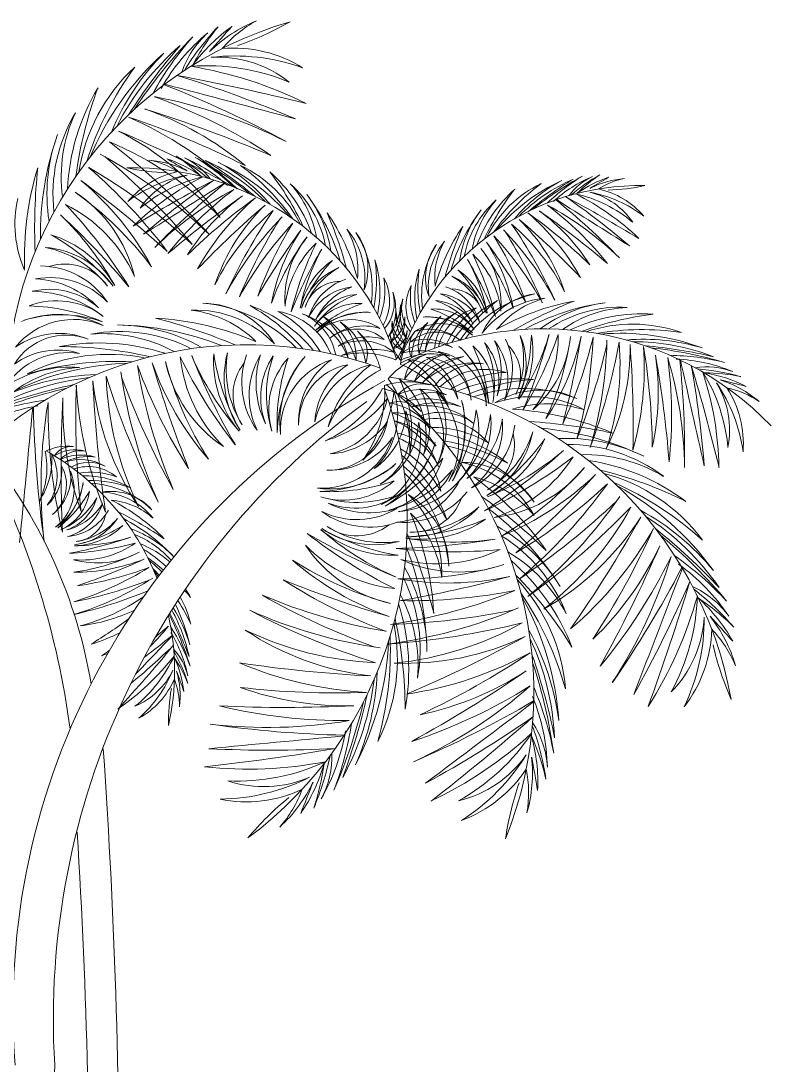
# Model space of a CAD drawing. Header units: centimetres. Extents: x 48 to 15845, y 265 to 7947.
# Drawn here: x 97.782 to 99.615, y 290.598 to 293.152 of the extents above; entities that cross this region are included whole.
import ezdxf

# ---------------------------------------------------------------- set-up
doc = ezdxf.new("R2010")
doc.units = ezdxf.units.CM
doc.layers.add('AMBIENTACIÓN', color=3, linetype='Continuous', lineweight=0)

msp = doc.modelspace()

# ---------------------------------------------------------------- linework, layer by layer
at = {"layer": 'AMBIENTACIÓN', "linetype": 'ByBlock', "lineweight": 13}
msp.add_line((97.8643, 290.5979), (97.7901, 288.8194), dxfattribs=at)
at = {"layer": 'AMBIENTACIÓN', "color": 70, "lineweight": 13}
for centre, radius, start, end in [((98.7105, 292.2236), 0.9652, 106.3018, 179.3544), ((98.7412, 292.6845), 0.6584, 136.5243, 148.2741), ((98.5395, 292.7974), 0.4181, 125.3395, 143.8013), ((98.6826, 292.7944), 0.5417, 140.697, 152.5169), ((98.4882, 292.8275), 0.3499, 111.9835, 134.5307), ((101.3163, 290.3941), 4.0798, 137.7245, 138.8825), ((98.4925, 292.9002), 0.2859, 118.2385, 139.8748), ((98.0647, 293.8041), 0.7539, 289.0841, 299.8103), ((99.111, 292.2355), 1.2638, 136.0114, 146.3623), ((98.7592, 292.6197), 0.7445, 138.4825, 151.4737), ((98.5602, 292.7373), 0.5021, 129.8802, 150.1831), ((98.3883, 292.9548), 0.2251, 131.8079, 161.4101), ((98.5987, 292.5973), 0.6538, 130.8735, 153.0066), ((99.2887, 292.1269), 1.4766, 139.2054, 147.3991), ((98.3015, 292.766), 0.3195, 58.1054, 94.952), ((98.6067, 292.5443), 0.7114, 131.9536, 157.3755), ((98.5627, 292.6479), 0.6061, 135.4131, 157.4869), ((98.3032, 292.5696), 0.4967, 70.3439, 96.5576), ((98.2615, 292.7811), 0.2823, 51.5372, 93.0544), ((98.3618, 292.7132), 0.4441, 132.8409, 171.1115), ((98.727, 292.5543), 0.8245, 144.0144, 162.0504), ((98.237, 292.5239), 0.5185, 67.2853, 94.4226), ((98.0353, 292.0578), 0.9963, 63.5822, 80.6602), ((97.2711, 290.1452), 3.0088, 66.8715, 72.7497), ((97.1449, 287.5919), 5.5216, 76.0229, 79.3706), ((98.4232, 292.7168), 0.5282, 149.0796, 177.4089), ((98.8919, 292.6437), 0.9842, 159.5103, 172.5192), ((97.1339, 290.4684), 2.7173, 61.517, 68.4599), ((131.3183, 417.1049), 128.4677, 255.030017, 255.177499), ((97.6569, 291.7185), 1.3271, 56.3224, 70.1359), ((97.8814, 291.7767), 1.2114, 63.0797, 79.2219), ((98.2481, 292.7282), 0.3881, 149.1637, 186.4734), ((98.2499, 292.7711), 0.3697, 155.0267, 187.7143), ((98.0849, 292.9365), 0, 161.1508, 163.8073), ((97.8324, 292.2053), 0.7736, 50.0243, 70.9518), ((97.0454, 289.6438), 3.4528, 67.0301, 72.479), ((97.4073, 290.9811), 2.0376, 63.0924, 71.7837), ((97.6771, 292.0705), 0.9223, 46.6619, 66.538), ((98.02, 292.8826), 0, 152.5469, 161.1508), ((96.7301, 289.8659), 3.2809, 61.2123, 66.8489), ((97.7118, 292.2678), 0.6877, 35.8716, 63.3745), ((98.5608, 292.631), 0.7313, 160.587, 181.0084), ((98.2671, 292.7286), 0.4219, 159.8308, 189.104), ((96.829, 291.3549), 1.9029, 42.0412, 52.0848), ((97.6835, 292.1061), 0.8135, 43.9626, 67.236), ((97.4078, 291.7768), 1.1929, 45.6126, 61.5907), ((96.8319, 291.4542), 1.7884, 40.0772, 49.7948), ((98.0575, 292.6136), 0.2013, 57.592, 79.2284), ((98.0757, 292.5657), 0.2464, 62.9361, 85.4833), ((96.6907, 290.334), 2.8722, 58.5844, 59.7423), ((98.0476, 292.5347), 0.2944, 53.6656, 72.1273), ((97.9522, 292.5024), 0.3813, 44.9499, 56.7698), ((97.936, 292.4162), 0.4635, 49.1927, 60.9425), ((98.1159, 292.6723), 0.1585, 36.0568, 65.6589), ((98.0465, 292.4899), 0.3535, 47.2837, 67.5867), ((97.7826, 292.0366), 0.8897, 51.1045, 61.4554), ((97.9377, 292.3689), 0.5241, 45.9931, 58.9843), ((97.6862, 291.9261), 1.0395, 50.0677, 58.2614), ((98.0502, 292.3878), 0.4602, 44.4602, 66.5934), ((98.0636, 292.4294), 0.4267, 39.9799, 62.0538), ((98.056, 292.3505), 0.5008, 40.0913, 65.5133), ((98.5393, 292.5732), 0.7492, 162.9699, 182.3355), ((99.2071, 292.6461), 1.3919, 173.9609, 182.4283), ((97.2939, 291.6486), 1.318, 46.5521, 60.2827), ((97.0776, 291.7858), 1.3309, 37.082, 49.2027), ((98.0541, 292.1132), 0.6795, 18.1125, 91.165), ((98.1537, 293.3111), 0.5308, 257.6565, 268.3827), ((98.2141, 292.5639), 0.225, 102.5148, 139.3614), ((98.2544, 292.4316), 0.3497, 100.9092, 127.1229), ((98.2377, 292.5825), 0.1988, 104.4124, 145.9296), ((97.9731, 292.3318), 0.5804, 35.4165, 53.4525), ((98.1848, 292.5157), 0.3126, 26.3553, 64.6259), ((97.8434, 292.357), 0.6929, 24.9477, 37.9566), ((98.1428, 292.5051), 0.3719, 20.058, 48.3872), ((99.4017, 292.4071), 0.4214, 119.0575, 130.8073), ((99.387, 292.4854), 0.3467, 123.2302, 135.0501), ((97.4624, 292.2036), 0.727, 28.5129, 50.1685), ((96.2629, 290.5187), 2.7936, 47.8016, 53.4134), ((98.5425, 292.1445), 0.7014, 116.8067, 133.8847), ((100.0841, 289.3337), 3.8872, 118.0962, 121.4439), ((98.3086, 292.4149), 0.365, 103.0442, 130.1815), ((99.4598, 291.0217), 2.1182, 124.7172, 130.5953), ((49.7682, 369.0856), 90.4413, 302.289332, 302.436814), ((99.4837, 291.2676), 1.913, 129.007, 135.9498), ((98.258, 292.5498), 0.2732, 10.9935, 48.3031), ((98.2477, 292.5782), 0.2603, 9.7526, 42.4401), ((99.2943, 292.1316), 0.6177, 88.835, 161.8875), ((99.1755, 292.4974), 0.2842, 115.3741, 153.6447), ((99.368, 292.3303), 0.5277, 126.5475, 144.5835), ((99.2926, 292.3473), 0.4553, 114.4867, 139.9087), ((99.2856, 292.419), 0.3879, 117.9462, 140.0201), ((99.2979, 292.3812), 0.4184, 113.4066, 135.5398), ((99.6288, 291.9615), 0.945, 121.7386, 129.9323), ((99.5411, 292.0619), 0.8088, 118.5446, 128.8955), ((99.4002, 292.3641), 0.4765, 121.0157, 134.0069), ((99.3012, 292.474), 0.3214, 112.4133, 132.7163), ((99.2381, 292.6399), 0.1441, 114.3411, 143.9432), ((99.3002, 292.5147), 0.2676, 107.8727, 126.3344), ((100.5337, 290.5141), 2.611, 120.2577, 121.4156), ((99.2746, 292.543), 0.224, 94.5167, 117.0639), ((99.2912, 292.5865), 0.183, 100.7716, 122.408), ((99.2037, 293.2205), 0.4825, 271.6173, 282.3435), ((97.4164, 292.0343), 0.8576, 37.0151, 54.5407), ((97.7305, 292.4492), 0.3378, 13.2982, 57.1192), ((98.7053, 291.9883), 0.8528, 118.2449, 134.3871), ((98.8683, 291.9966), 0.9343, 127.3309, 141.1444), ((99.7174, 290.7326), 2.4308, 124.9878, 130.4367), ((98.6476, 292.2865), 0.5446, 126.515, 147.4425), ((98.3235, 292.7241), 0, 33.6596, 36.316), ((98.0685, 292.4185), 0.5148, 16.4585, 36.8798), ((98.2451, 292.546), 0.297, 8.3628, 37.6361), ((99.2137, 292.4879), 0.3381, 131.6128, 159.942), ((99.4858, 292.3532), 0.6299, 142.0434, 155.0523), ((97.4488, 289.6047), 3.5338, 58.5561, 61.9038), ((98.0164, 291.1393), 1.9257, 49.4047, 55.2828), ((99.0629, 292.4059), 0.3318, 49.8185, 76.9558), ((98.8503, 292.16), 0.6376, 46.1153, 63.1933), ((99.1274, 292.5582), 0.1807, 34.0704, 75.5876), ((99.1122, 292.421), 0.3179, 52.8771, 79.0908), ((99.1488, 292.5413), 0.2045, 40.6386, 77.4852), ((98.0477, 292.6553), 0.2807, 167.2314, 203.6757), ((97.7338, 292.3838), 0.3555, 23.7425, 63.7756), ((96.9981, 291.8579), 1.2292, 31.5743, 43.4175), ((99.1917, 291.5542), 1.4344, 125.6832, 134.3745), ((98.7804, 292.2288), 0.6493, 130.9288, 150.8049), ((99.8822, 290.9484), 2.3097, 130.618, 136.2546), ((98.7154, 292.3539), 0.4841, 134.0923, 161.5953), ((98.3785, 292.7017), 0, 36.316, 44.9199), ((99.109, 292.5285), 0.2484, 131.6969, 169.0065), ((99.1183, 292.5543), 0.2366, 137.5599, 170.2474), ((98.5541, 292.0256), 0.8494, 38.8556, 52.6691), ((98.7023, 292.018), 0.7753, 45.6129, 61.7551), ((97.9947, 291.3629), 1.7391, 44.0502, 50.993), ((143.1906, 362.1065), 82.2193, 237.563186, 237.710668), ((97.3919, 292.1667), 0.7052, 28.6367, 46.4149), ((96.7533, 291.4416), 1.6711, 39.3639, 47.6953), ((98.7685, 292.2513), 0.5727, 130.2308, 153.5042), ((99.5011, 291.9274), 1.3397, 145.382, 155.4257), ((99.0233, 292.0884), 0.8398, 135.8761, 151.8542), ((98.0952, 292.3841), 0.5275, 15.1313, 34.497), ((97.6313, 292.292), 0.9799, 15.0386, 23.506), ((99.2812, 292.4091), 0.468, 143.1202, 163.5415), ((99.1207, 292.5251), 0.27, 142.3639, 171.6372), ((98.634, 292.2366), 0.5903, 29.1951, 49.0712), ((98.2601, 291.6234), 1.304, 45.6255, 54.3168), ((99.0494, 292.687), 0, 143.684, 146.3404), ((97.7823, 290.8765), 2.2098, 49.5633, 55.0122), ((98.7548, 292.2891), 0.4951, 32.5575, 53.485), ((99.4782, 291.9935), 1.259, 147.672, 157.3897), ((99.1269, 292.0264), 0.9279, 137.1841, 150.9148), ((99.2431, 292.1642), 0.937, 148.2641, 160.3848), ((99.2569, 292.3779), 0.4795, 145.503, 164.8687), ((99.6787, 292.2941), 0.8908, 156.494, 164.9614), ((97.9788, 291.9627), 1.2179, 24.5743, 34.618), ((98.6448, 292.2571), 0.5206, 26.4958, 49.7692), ((98.9994, 292.6665), 0, 135.0801, 143.684), ((97.6324, 291.0727), 2.0998, 43.7454, 49.382), ((98.6931, 292.3504), 0.4401, 18.4047, 45.9077), ((97.5863, 292.1472), 0.5515, 40.2001, 60.855), ((97.7758, 292.3694), 0.2712, 29.9144, 73.0414), ((100.058, 291.4855), 1.9667, 144.0534, 149.6652), ((98.8964, 292.3635), 0.5118, 147.2983, 168.9539), ((98.9631, 292.2595), 0.6038, 142.9262, 160.4517), ((98.6645, 292.4718), 0.2378, 140.3477, 184.1686), ((98.4079, 292.5432), 0.1976, 353.7911, 30.2354), ((98.4322, 292.521), 0.1904, 351.9135, 39.721), ((98.3843, 292.4962), 0.2563, 351.9863, 32.6017), ((98.4834, 292.5457), 0.1466, 339.4424, 37.1718), ((98.2134, 292.178), 0.8518, 19.6152, 31.7359), ((98.319, 292.0527), 0.8436, 29.0852, 42.8159), ((98.4132, 292.1091), 0.7634, 28.1458, 44.1239), ((97.9996, 292.0227), 1.1445, 22.6103, 32.328), ((97.7912, 292.3486), 0.2543, 37.3143, 78.7831), ((97.8208, 292.3691), 0.2298, 35.6752, 85.0279), ((98.6761, 292.4271), 0.2503, 133.6912, 173.7244), ((99.2813, 292.2295), 0.8653, 154.0493, 165.8925), ((98.9941, 292.4797), 0.233, 147.3983, 188.0137), ((98.904, 292.5248), 0.1333, 142.8282, 200.5576), ((98.9506, 292.5023), 0.1731, 140.279, 188.0865), ((98.9726, 292.5225), 0.1796, 149.7646, 186.2089), ((98.4679, 292.2646), 0.5489, 19.5483, 37.0738), ((98.7394, 292.4576), 0.2162, 355.8314, 39.6523), ((97.4726, 291.5609), 1.7879, 30.3348, 35.9466), ((98.5285, 292.3591), 0.4653, 11.0461, 32.7017), ((99.5336, 292.0016), 1.1765, 149.7716, 158.1029), ((98.9516, 292.3536), 0.4965, 151.0519, 168.8301), ((98.7289, 292.417), 0.2275, 6.2756, 46.3088), ((98.1787, 292.2373), 0.7867, 14.1075, 25.9507), ((97.8274, 292.3528), 0.1997, 33.9089, 89.4322), ((97.8892, 292.4303), 0.127, 34.789, 107.9495), ((98.651, 292.4086), 0.1909, 124.4254, 167.5525), ((98.8252, 292.2994), 0.3882, 136.6119, 157.2667), ((98.6208, 292.3989), 0.1618, 112.4389, 161.7916), ((98.645, 292.3914), 0.179, 118.6837, 160.1525), ((98.2994, 292.5176), 0.3512, 348.9477, 8.1578), ((98.4028, 292.4896), 0.2563, 347.4845, 17.6705), ((98.9773, 292.4738), 0.233, 162.3295, 192.5155), ((99.0713, 292.4992), 0.3193, 171.8422, 191.0523), ((98.7517, 292.4001), 0.1736, 12.4475, 55.5746), ((98.5933, 292.3009), 0.353, 22.7333, 43.3881), ((97.9493, 292.0301), 1.0695, 21.8971, 30.2284), ((98.4784, 292.3501), 0.4513, 11.1699, 28.9481), ((97.8532, 292.3307), 0.1933, 43.6437, 100.5969), ((97.8073, 292.296), 0.225, 43.2247, 87.3606), ((98.6198, 292.3866), 0.1406, 108.0346, 163.5579), ((98.4776, 292.4921), 0.1934, 339.2855, 9.3782), ((98.5644, 292.4668), 0.1185, 329.727, 28.6792), ((98.7791, 292.3913), 0.1471, 18.2084, 67.5611), ((98.7571, 292.3845), 0.1628, 19.8475, 61.3163), ((97.851, 292.3135), 0.182, 48.6379, 103.2597), ((98.5619, 292.4255), 0.0894, 89.5174, 162.6778), ((98.6071, 292.3663), 0.1361, 96.8699, 153.8231), ((98.6453, 292.3527), 0.1584, 110.1062, 154.2421), ((98.8304, 292.453), 0.1077, 151.3208, 210.273), ((98.9093, 292.4761), 0.1758, 170.6218, 200.7145), ((98.78, 292.3801), 0.1278, 16.4421, 71.9654), ((98.8326, 292.4155), 0.0813, 17.3222, 90.4826), ((97.8694, 292.2798), 0.1876, 52.7527, 111.2039), ((97.8047, 292.2016), 0.289, 51.9264, 89.085), ((98.667, 292.2898), 0.2035, 108.3818, 145.5405), ((98.6122, 292.3552), 0.1281, 94.2071, 148.8289), ((98.5984, 292.4625), 0.0959, 318.6989, 15.522), ((98.5673, 292.4458), 0.1306, 329.1899, 18.9476), ((98.8277, 292.4339), 0.1187, 161.0524, 210.8101), ((98.7995, 292.4492), 0.0872, 164.478, 221.3011), ((98.7869, 292.3516), 0.1165, 31.1711, 85.7929), ((98.7371, 292.2922), 0.185, 34.4595, 71.6182), ((98.7568, 292.3493), 0.144, 25.7579, 69.8938), ((98.7915, 292.3617), 0.1237, 26.1769, 83.1301), ((99.0807, 292.2093), 0.2913, 117.349, 147.5349), ((99.1863, 292.1487), 0.3991, 126.8616, 146.0717), ((99.1008, 292.1997), 0.2913, 102.4178, 143.0331), ((99.0609, 292.3192), 0.1666, 97.8476, 155.577), ((99.0823, 292.2581), 0.2164, 95.2985, 143.1059), ((99.1196, 292.2565), 0.2245, 104.784, 141.2283), ((99.2432, 291.8774), 0.5994, 100.5224, 119.8881), ((99.5421, 291.4307), 1.1135, 111.5135, 119.9809), ((97.7906, 291.9688), 0.4861, 66.9625, 88.714), ((98.2068, 292.1743), 0.2704, 44.0167, 91.8241), ((98.1607, 292.1665), 0.2807, 45.8943, 82.3385), ((98.2238, 292.2533), 0.2082, 31.5455, 89.275), ((98.1928, 292.099), 0.3641, 44.0895, 84.7048), ((98.0947, 292.0225), 0.4988, 41.0509, 60.2609), ((98.2163, 292.114), 0.3641, 39.5877, 69.7736), ((98.3829, 292.2752), 0.1683, 21.8301, 80.7824), ((98.2787, 292.2), 0.2747, 31.3887, 61.4813), ((98.607, 292.3287), 0.132, 86.2629, 144.7141), ((98.7256, 292.1365), 0.3422, 108.7528, 130.5043), ((98.5744, 292.4643), 0.1353, 320.9123, 357.1285), ((98.569, 292.4466), 0.141, 325.1863, 4.4473), ((98.8262, 292.4346), 0.1282, 175.5527, 214.8137), ((98.8213, 292.4507), 0.123, 182.8715, 219.0877), ((98.7916, 292.3275), 0.12, 35.2859, 93.7371), ((98.6838, 292.1527), 0.3111, 49.4957, 71.2472), ((98.9324, 292.3207), 0.1347, 106.3402, 165.2925), ((99.0226, 292.2714), 0.2198, 125.6413, 155.7339), ((99.2922, 291.8836), 0.585, 98.1396, 118.561), ((99.2528, 292.1279), 0.3375, 97.3834, 126.6566), ((99.2454, 292.1413), 0.3105, 86.7163, 124.0259), ((99.2765, 292.1558), 0.2957, 92.5793, 125.2669), ((97.9102, 292.2392), 0.1826, 66.5279, 141.0681), ((97.8721, 292.1957), 0.2384, 62.2793, 111.9691), ((97.8793, 292.1252), 0.3081, 70.7566, 106.9821), ((98.0662, 291.6771), 0.7492, 67.2345, 86.6001), ((97.7646, 291.0768), 1.3919, 67.1417, 75.6091), ((98.4173, 292.3096), 0.1363, 10.8021, 67.6252), ((98.4089, 292.2602), 0.1855, 21.293, 71.0507), ((98.6331, 292.2227), 0.2169, 90.4847, 126.7102), ((98.623, 292.2716), 0.1678, 85.4977, 135.1875), ((98.5882, 292.2928), 0.1285, 56.3988, 130.9389), ((98.4096, 292.2627), 0.2002, 17.2895, 56.5504), ((98.3944, 292.2842), 0.1922, 13.0155, 49.2317), ((98.4901, 292.3312), 0.111, 355.367, 49.464), ((98.4852, 292.2982), 0.1404, 6.8819, 56.6967), ((98.6419, 292.4314), 0.0782, 303.2639, 357.3609), ((98.7785, 292.4104), 0.0899, 175.4064, 225.2212), ((98.7599, 292.4209), 0.0711, 182.6391, 236.7361), ((98.6214, 292.4199), 0.0988, 314.7788, 4.5936), ((98.9125, 292.3082), 0.1602, 130.5721, 169.8331), ((98.7771, 292.2756), 0.1526, 44.8125, 94.5023), ((98.9133, 292.3062), 0.1484, 116.0718, 165.8295), ((98.9224, 292.3267), 0.1538, 137.8909, 174.1071), ((98.768, 292.2312), 0.1972, 53.2898, 89.5153), ((98.9017, 292.3446), 0.109, 119.4974, 176.3205), ((99.3022, 292.0129), 0.4226, 86.6322, 114.9615), ((99.4238, 291.6534), 0.7873, 97.0629, 110.0717), ((98.0225, 292.0041), 0.3881, 63.0966, 100.4062), ((98.0044, 291.6772), 0.7313, 68.5616, 88.9829), ((98.0155, 291.9864), 0.4219, 60.4659, 89.7392), ((98.6198, 292.2753), 0.1306, 72.3953, 130.0438), ((98.6011, 292.2942), 0.1042, 48.6797, 128.8252), ((98.5554, 292.3388), 0.0731, 341.0798, 47.7482), ((98.4805, 292.2552), 0.1853, 13.6349, 47.9852), ((98.6743, 292.3984), 0.0515, 288.9767, 355.645), ((98.5955, 292.4039), 0.1305, 321.5318, 355.882), ((99.0586, 291.6266), 0.7721, 43.8544, 116.907), ((98.8569, 292.2952), 0.1483, 139.1374, 173.4877), ((98.7892, 292.3541), 0.0585, 139.3744, 206.0427), ((98.7971, 292.2961), 0.0947, 51.1748, 131.3203), ((98.849, 292.3289), 0.1123, 130.4258, 180.2407), ((98.8088, 292.2948), 0.1168, 49.0611, 123.6012), ((98.78, 292.279), 0.1188, 49.9562, 107.6047), ((98.8418, 292.3546), 0.0888, 137.6586, 191.7556), ((99.2769, 292.0551), 0.3552, 70.3935, 108.6641), ((99.2993, 291.7373), 0.6596, 81.567, 99.603), ((97.8922, 292.2356), 0.148, 68.6416, 148.7871), ((97.8748, 292.2021), 0.1856, 67.4231, 125.0715), ((97.9817, 292.0173), 0.3697, 61.8557, 94.5433), ((98.6293, 292.254), 0.1252, 71.0717, 125.0099), ((98.6138, 292.2421), 0.1275, 51.0129, 116.2245), ((98.7305, 292.3909), 0.0468, 184.355, 251.0233), ((98.8021, 292.3958), 0.1186, 184.118, 218.4682), ((98.7855, 292.2488), 0.1159, 63.7755, 128.9871), ((98.7714, 292.2596), 0.1138, 54.9901, 108.9283), ((98.8044, 292.2695), 0.1456, 346.1905, 40.8123), ((98.7078, 292.2609), 0.2312, 349.4789, 26.6376), ((98.7757, 292.294), 0.18, 340.7773, 24.9132), ((98.8174, 292.2743), 0.1546, 341.1963, 38.1495), ((98.8235, 292.3008), 0.1597, 331.4615, 26.9848), ((98.8071, 292.3248), 0.2035, 334.8669, 16.3357), ((98.5884, 292.3957), 0.4412, 337.7527, 358.4076), ((98.8326, 292.3115), 0.1839, 333.2278, 22.5805), ((98.5303, 292.5408), 0.5641, 326.1893, 343.9675), ((98.8162, 292.3435), 0.217, 327.467, 10.594), ((98.1656, 292.7058), 0.9833, 329.1269, 340.9701), ((97.7797, 292.7254), 1.3369, 336.9165, 345.2479), ((98.8108, 292.3786), 0.2844, 321.2951, 1.3282), ((98.856, 292.4051), 0.2702, 310.8508, 354.6718), ((98.5826, 292.5044), 0.5816, 326.0655, 347.7211), ((98.4455, 292.4744), 0.6861, 334.5677, 352.0933), ((96.9437, 292.7317), 2.2349, 345.3542, 350.966), ((98.1439, 292.6227), 1.0647, 334.6346, 346.7553), ((98.1266, 292.4186), 1.0544, 344.1047, 357.8353), ((98.2597, 292.3852), 0.9543, 343.1652, 359.1433), ((97.7463, 292.6397), 1.5223, 339.5937, 349.6374), ((99.2477, 291.8189), 0.5691, 69.5061, 94.9281), ((98.5953, 292.3115), 0.6508, 341.5152, 4.7886), ((99.3049, 291.8884), 0.4849, 72.9656, 95.0395), ((99.2823, 291.8442), 0.523, 68.426, 90.5592), ((98.334, 291.3947), 0.9652, 70.2156, 143.2682), ((97.8971, 292.1597), 0.1811, 81.2423, 146.4539), ((97.8711, 292.1691), 0.1778, 72.4569, 126.3951), ((97.9721, 291.8361), 0.5282, 72.1611, 100.4904), ((97.8769, 291.3713), 0.9842, 77.0508, 90.0597), ((98.5082, 292.2792), 0.2298, 164.542, 213.8948), ((98.5377, 292.2997), 0.2543, 170.7869, 212.2557), ((98.6408, 292.1432), 0.2051, 74.9758, 111.8378), ((98.6151, 292.1316), 0.2082, 66.6435, 104.0607), ((98.7609, 292.1588), 0.1865, 68.1622, 105.0242), ((98.7736, 292.2), 0.1461, 4.0805, 78.6206), ((98.7341, 292.2113), 0.1485, 4.9757, 62.6241), ((98.7286, 292.2109), 0.1907, 359.8319, 49.5217), ((98.6812, 292.1797), 0.2465, 8.3092, 44.5347), ((98.7873, 292.244), 0.1501, 350.3053, 48.7565), ((98.5375, 292.1847), 0.3888, 4.5151, 26.2666), ((98.9013, 292.2856), 0.1016, 332.3416, 45.502), ((97.8177, 292.6743), 1.4307, 337.6297, 347.3474), ((98.7205, 292.3513), 0.5502, 333.4242, 0.9271), ((99.2705, 292.3602), 0, 90.0995, 98.7034), ((96.6536, 292.1588), 2.6247, 358.7649, 4.4015), ((98.5676, 292.3029), 0.7378, 344.2145, 4.0906), ((97.6951, 292.0911), 1.6301, 0.645, 9.3363), ((99.2041, 291.1807), 1.1812, 76.758, 84.9517), ((99.2153, 291.3469), 1.011, 73.564, 83.9149), ((98.0696, 291.6039), 0.7114, 92.1945, 117.6164), ((97.9969, 291.8923), 0.4441, 78.4584, 116.7291), ((98.0183, 291.4946), 0.8245, 87.5196, 105.5556), ((98.7884, 292.5573), 0.727, 199.4015, 221.0571), ((100.786, 293.0931), 2.7936, 196.1566, 201.7684), ((98.9631, 292.5413), 0.8576, 195.0293, 212.5549), ((98.4646, 292.3917), 0.3378, 192.4508, 236.2718), ((99.2744, 292.8717), 1.2292, 206.1525, 217.9957), ((98.5248, 292.3658), 0.3555, 185.7944, 225.8275), ((98.8475, 292.6104), 0.7052, 203.1551, 220.9333), ((99.75, 292.9558), 1.6711, 201.8747, 210.2061), ((98.5236, 292.3215), 0.2712, 176.5286, 219.6556), ((98.798, 292.4215), 0.5515, 188.715, 209.3699), ((98.427, 292.2365), 0.127, 141.6205, 214.781), ((98.5212, 292.2673), 0.1997, 160.1378, 215.661), ((98.5328, 292.2354), 0.1933, 148.9731, 205.9263), ((98.5814, 292.2663), 0.225, 162.2094, 206.3452), ((98.5497, 292.2315), 0.182, 146.3103, 200.932), ((98.6708, 292.2358), 0.289, 160.4849, 197.6436), ((98.5749, 292.2025), 0.1876, 138.3661, 196.8173), ((98.8938, 292.1677), 0.4861, 160.856, 182.6075), ((98.7164, 292.1392), 0.3081, 142.5879, 178.8133), ((98.6528, 292.1706), 0.2384, 137.6009, 187.2906), ((98.5987, 292.15), 0.1826, 108.5019, 183.0421), ((98.6458, 292.1702), 0.1856, 124.4984, 182.1469), ((98.8213, 292.1572), 0.1853, 105.4652, 139.8155), ((98.7843, 292.1483), 0.1893, 75.9393, 113.3565), ((98.8364, 292.1977), 0.1404, 96.7537, 146.5685), ((98.7917, 292.2654), 0.0731, 105.7022, 172.3705), ((98.7123, 292.1798), 0.1449, 18.7949, 84.0065), ((98.6111, 292.122), 0.2331, 23.1816, 60.0437), ((98.8467, 292.2294), 0.111, 103.9864, 158.0834), ((98.8882, 292.1322), 0.2002, 96.8999, 136.1609), ((98.9113, 292.1446), 0.1922, 104.2187, 140.4349), ((98.8876, 292.1296), 0.1855, 82.3996, 132.1573), ((98.7094, 292.2018), 0.1423, 10.0095, 63.9477), ((98.7643, 292.2114), 0.1184, 6.1942, 86.3397), ((98.9022, 292.1775), 0.1363, 85.8252, 142.6483), ((98.7207, 292.2426), 0.6188, 347.5769, 8.5044), ((99.3328, 292.3341), 0, 98.7034, 101.3599), ((96.6127, 291.8529), 2.7623, 4.5827, 10.0316), ((98.3105, 292.1869), 1.0617, 353.875, 7.6885), ((98.4348, 292.0493), 0.9691, 0.6323, 16.7745), ((99.3576, 291.7386), 0.5956, 76.0351, 89.0263), ((99.3674, 291.9233), 0.4017, 67.4327, 87.7357), ((97.2303, 292.0953), 2.1738, 359.0696, 6.0125), ((199.6997, 314.7112), 102.7742, 192.582607, 192.730089), ((97.9027, 292.014), 0.2913, 85.629, 122.4911), ((97.9424, 292.0093), 0.2957, 93.4061, 130.8233), ((99.2074, 292.4595), 1.1929, 187.9793, 203.9573), ((99.3672, 292.5215), 1.318, 189.2873, 203.0179), ((99.3142, 292.772), 1.3309, 200.3673, 212.4879), ((98.6084, 292.1657), 0.148, 100.7829, 180.9283), ((98.678, 292.1622), 0.1778, 123.1748, 177.1131), ((98.6778, 292.1345), 0.1811, 103.116, 168.3277), ((98.8123, 292.0785), 0.2913, 127.0789, 163.941), ((98.8029, 292.0396), 0.2957, 118.7467, 156.1638), ((98.6224, 292.092), 0.2366, 30.9587, 68.3759), ((98.9176, 292.1314), 0.1683, 72.668, 131.6203), ((98.9772, 292.0176), 0.2747, 91.9691, 122.0617), ((95.1942, 291.0231), 4.4173, 13.5755, 16.9232), ((97.0519, 291.8784), 2.4071, 4.4241, 10.3022), ((99.458, 292.1257), 0.1801, 69.3605, 98.9627), ((99.397, 291.7753), 0.5267, 74.0769, 85.8267), ((98.6912, 292.0441), 0.797, 1.1348, 18.2127), ((99.0964, 292.0736), 0.4148, 4.8379, 31.9752), ((99.4532, 291.8576), 0.4334, 78.2496, 90.0695), ((99.4024, 291.9602), 0.3345, 62.8921, 81.3538), ((98.0228, 291.6299), 0.6538, 96.5633, 118.6965), ((98.2227, 290.8191), 1.4766, 102.1709, 110.3645), ((97.9879, 291.6812), 0.6061, 92.083, 114.1569), ((99.5199, 290.7333), 1.7576, 118.8834, 184.4161), ((97.9574, 292.2718), 0, 88.4192, 97.023), ((101.2346, 292.4275), 3.2809, 182.7211, 188.3577), ((98.6411, 292.346), 0.6877, 186.1954, 213.6984), ((99.8048, 292.8546), 1.9029, 197.4852, 207.5288), ((98.8025, 292.316), 0.8135, 182.334, 205.6073), ((99.7108, 292.8865), 1.7884, 199.7752, 209.4928), ((98.7275, 292.0839), 0.1853, 73.4772, 107.8275), ((98.07, 291.5097), 0.9652, 338.1942, 51.2468), ((98.4366, 292.1084), 0.2957, 357.2865, 34.7037), ((98.5678, 291.3219), 0.9652, 10.1822, 83.2348), ((98.7597, 292.1914), 0.0731, 73.7142, 140.3825), ((98.591, 292.1374), 0.1811, 345.1227, 50.3343), ((98.4456, 292.1474), 0.2913, 349.5094, 26.3715), ((98.9946, 291.9127), 0.3641, 83.6768, 113.8627), ((99.0625, 291.7766), 0.4988, 93.1894, 112.3995), ((99.2879, 292.1513), 0.2259, 349.0898, 30.607), ((99.1533, 292.0435), 0.3974, 7.8965, 34.1102), ((98.7253, 289.1013), 3.2638, 75.2771, 76.435), ((99.4047, 292.0077), 0.28, 49.5361, 72.0833), ((98.183, 291.0235), 1.2638, 103.2077, 113.5585), ((99.9532, 292.1822), 2.0376, 177.7863, 186.4776), ((98.8381, 292.3096), 0.9223, 183.032, 202.9081), ((97.7609, 291.9284), 0.9652, 306.6041, 19.6566), ((98.4069, 292.3959), 0.2957, 293.7084, 331.1256), ((98.3753, 292.2463), 0.2957, 325.2985, 2.7157), ((98.4036, 292.2747), 0.2913, 317.5214, 354.3835), ((98.5216, 292.1892), 0.1811, 313.1347, 18.3463), ((98.6218, 292.073), 0.1853, 41.8871, 76.2374), ((98.7618, 292.1103), 0.1404, 64.7656, 114.5805), ((98.7873, 292.1318), 0.111, 71.9984, 126.0954), ((98.667, 292.1342), 0.148, 332.522, 52.6675), ((98.6031, 292.1623), 0.1778, 336.3373, 30.2755), ((98.6687, 292.1159), 0.1826, 330.4083, 44.9485), ((98.6355, 292.155), 0.1856, 331.3035, 28.9519), ((99.0089, 291.8888), 0.3641, 68.7456, 109.3609), ((99.0502, 292.0407), 0.2082, 64.1754, 121.9048), ((99.292, 292.1174), 0.2556, 355.658, 32.5046), ((99.4578, 292.0316), 0.2287, 55.791, 77.4274), ((97.9457, 291.4873), 0.7445, 98.0963, 111.0874), ((99.0422, 292.0156), 1.2114, 170.3481, 186.4902), ((99.175, 292.2056), 1.3271, 179.434, 193.2476), ((99.7341, 290.7103), 1.8732, 126.2328, 183.4382), ((101.3327, 292.0545), 3.4528, 177.0909, 182.5398), ((98.6576, 292.2111), 0.7736, 178.6181, 199.5457), ((97.8843, 292.2297), 0, 85.7627, 88.4192), ((98.4458, 292.4052), 0.2913, 285.9313, 322.7934), ((98.5016, 292.2706), 0.1811, 281.5446, 346.7562), ((98.7055, 292.1477), 0.0731, 42.1241, 108.7924), ((98.6648, 292.0776), 0.1404, 33.1755, 82.9903), ((98.771, 292.0273), 0.2002, 64.9119, 104.1729), ((98.7972, 292.0256), 0.1922, 72.2307, 108.4469), ((98.6294, 292.1585), 0.2384, 326.1597, 15.8495), ((98.5586, 292.1588), 0.3081, 334.637, 10.8625), ((99.0301, 291.9625), 0.2704, 61.6263, 109.4337), ((99.0678, 291.9348), 0.2807, 71.1118, 107.5561), ((97.9051, 291.7148), 0.5021, 99.3868, 119.6898), ((-30.0744, 304.4294), 128.4677, 354.392471, 354.539953), ((100.5291, 292.2594), 2.7173, 181.1101, 188.053), ((98.5451, 292.2038), 0.1778, 304.3493, 358.2875), ((98.5844, 292.1462), 0.148, 300.534, 20.6795), ((98.6978, 292.0825), 0.111, 40.4082, 94.5052), ((98.6292, 292.0021), 0.2002, 33.3218, 72.5828), ((98.7691, 292.0254), 0.1855, 50.4116, 100.1693), ((98.8069, 292.0583), 0.1363, 53.8372, 110.6603), ((98.4125, 292.2637), 0.4861, 330.8429, 352.5944), ((98.7134, 292.1522), 0.1876, 316.6331, 15.0843), ((98.6425, 292.2249), 0.289, 315.8067, 352.9654), ((98.7488, 292.1669), 0.182, 312.5183, 7.1401), ((98.9336, 291.4548), 0.7492, 66.8503, 86.2159), ((98.5325, 292.2011), 0.148, 268.9439, 349.0894), ((98.5293, 292.2707), 0.1778, 272.7592, 326.6974), ((98.5687, 292.1805), 0.1856, 299.3155, 356.9639), ((98.5761, 292.1298), 0.1826, 298.4203, 12.9604), ((98.6506, 291.9869), 0.1922, 40.6406, 76.8568), ((98.6266, 292.0014), 0.1855, 18.8215, 68.5792), ((98.7955, 292.0111), 0.1683, 40.68, 99.6323), ((98.7361, 292.2122), 0.225, 307.1051, 351.241), ((98.7657, 292.1628), 0.1933, 307.5241, 4.4773), ((98.7904, 292.1862), 0.1997, 297.7893, 353.3126), ((98.935, 290.7831), 1.3919, 77.8413, 86.3087), ((98.676, 292.0097), 0.1363, 22.2471, 79.0702), ((98.7857, 291.883), 0.2747, 59.9811, 90.0737), ((98.745, 291.7848), 0.3641, 51.6888, 81.8747), ((98.8073, 292.191), 0.2298, 299.5556, 348.9083), ((98.7901, 292.2225), 0.2543, 301.1947, 342.6635), ((98.8609, 292.1165), 0.127, 298.6694, 11.8299), ((98.9889, 291.4273), 0.7313, 64.4674, 84.8888), ((97.8952, 291.9932), 0.1186, 82.8006, 117.1509), ((97.9044, 292.0644), 0.0468, 83.0376, 149.706), ((98.5169, 292.1914), 0.1826, 266.8302, 341.3703), ((98.5372, 292.2385), 0.1856, 267.7253, 325.3738), ((98.5654, 292.1867), 0.2384, 294.1717, 343.8615), ((98.5055, 292.2245), 0.3081, 302.649, 338.8745), ((98.6416, 291.9754), 0.1683, 9.0899, 68.0421), ((98.7304, 291.6334), 0.4988, 61.2014, 80.4115), ((98.7444, 291.7569), 0.3641, 36.7576, 77.3729), ((98.6117, 292.4478), 0.5515, 304.0805, 324.7354), ((98.8124, 292.2357), 0.2712, 293.7948, 336.9218), ((99.1172, 291.7089), 0.4219, 63.7112, 92.9844), ((99.1189, 291.7279), 0.3881, 53.0441, 90.3538), ((96.742, 291.3261), 1.2284, 9.5627, 38.3735), ((97.6559, 292.0592), 0.1893, 334.622, 12.0391), ((97.6708, 292.0801), 0.1865, 326.8448, 3.7069), ((97.5395, 291.5624), 0.6177, 21.4708, 60.5702), ((97.7542, 292.0383), 0.1159, 322.4581, 27.6698), ((97.9141, 292.0134), 0.0899, 74.0891, 123.9039), ((97.928, 292.0296), 0.0711, 81.3218, 135.4188), ((97.9285, 291.9619), 0.1282, 74.2354, 113.4963), ((97.9452, 291.9636), 0.123, 81.5541, 117.7703), ((98.5661, 291.8714), 0.2747, 28.3909, 58.4836), ((98.48, 291.8091), 0.3641, 20.0986, 50.2846), ((97.9989, 293.3512), 1.6711, 303.2443, 311.5757), ((98.3867, 293.0635), 1.2292, 295.4547, 307.2979), ((98.6518, 292.639), 0.7052, 292.5171, 310.2953), ((98.8312, 292.2759), 0.3555, 287.6229, 327.656), ((99.1613, 291.7214), 0.3697, 58.9071, 91.5947), ((95.8828, 291.1548), 2.0363, 7.4686, 26.8993), ((97.7676, 292.05), 0.1138, 313.6727, 7.611), ((97.7983, 292.0177), 0.0947, 309.8575, 30.0029), ((97.9275, 291.9605), 0.1187, 59.7351, 109.4928), ((97.948, 291.9852), 0.0872, 63.1606, 119.9837), ((97.9457, 291.9542), 0.1077, 50.0034, 108.9557), ((98.5376, 292.2455), 0.2384, 262.5816, 312.2714), ((98.5063, 292.3091), 0.3081, 271.0589, 307.2844), ((98.4372, 292.3908), 0.4861, 298.8549, 320.6064), ((98.6333, 292.1369), 0.1876, 284.6451, 343.0963), ((98.3882, 291.6877), 0.4988, 29.6113, 48.8214), ((98.8599, 291.8639), 0.2082, 32.1874, 89.9168), ((98.8014, 291.8082), 0.2704, 29.6383, 77.4457), ((98.8966, 292.2722), 0.3378, 277.1786, 320.9996), ((98.5176, 292.6288), 0.8576, 300.8955, 318.4211), ((99.0889, 291.5549), 0.5282, 52.96, 81.2893), ((97.7849, 292.0377), 0.1188, 308.6389, 6.2874), ((97.7948, 292.0064), 0.1168, 307.7437, 22.2839), ((97.9528, 291.8723), 0.1758, 69.3045, 99.3971), ((97.9372, 291.8061), 0.233, 61.0122, 91.1981), ((98.6117, 292.2361), 0.289, 283.8187, 320.9774), ((98.6712, 292.1305), 0.182, 280.5303, 335.1521), ((98.4649, 291.7857), 0.3641, 5.1674, 45.7828), ((98.8187, 291.7648), 0.2807, 39.1238, 75.5681), ((98.4507, 291.4287), 0.7492, 34.8622, 54.2279), ((98.681, 292.565), 0.727, 292.3933, 314.0489), ((97.1336, 293.9372), 2.7936, 311.682, 317.2938), ((98.9662, 291.0967), 0.9842, 63.3907, 76.3995), ((99.0918, 291.6164), 0.4441, 36.7213, 74.9919), ((97.7822, 292.0412), 0.1526, 303.4952, 353.1849), ((97.7404, 292.0589), 0.1972, 311.9725, 348.1979), ((97.9437, 291.7089), 0.3193, 70.5249, 89.7349), ((97.9398, 291.7884), 0.233, 46.081, 86.6963), ((98.5352, 292.4865), 0.4861, 267.2648, 289.0163), ((98.5693, 292.1675), 0.1876, 253.055, 311.5062), ((98.6834, 292.1182), 0.1933, 275.5361, 332.4893), ((98.6843, 292.1758), 0.225, 275.1171, 319.253), ((98.3066, 292.9921), 1.3309, 300.9624, 313.0831), ((98.1472, 292.7917), 1.318, 310.4325, 324.1631), ((98.8949, 291.2702), 0.8245, 47.8948, 65.9308), ((98.8978, 291.3909), 0.7114, 35.8339, 61.2559), ((97.68, 292.1569), 0.3111, 308.1783, 329.9298), ((97.8302, 292.0168), 0.12, 293.9685, 352.4197), ((97.8063, 292.0772), 0.185, 293.1422, 330.3009), ((97.8547, 292.0168), 0.1165, 289.8538, 344.4755), ((98.0016, 291.868), 0.1333, 41.5108, 99.2403), ((97.9704, 291.8267), 0.1731, 38.9617, 86.7691), ((98.6029, 292.2633), 0.289, 252.2286, 289.3873), ((98.5982, 292.1423), 0.182, 248.9402, 303.562), ((98.7166, 292.1249), 0.1997, 265.8013, 321.3246), ((98.6193, 291.8163), 0.2082, 0.5973, 58.3267), ((98.5403, 291.7994), 0.2704, 358.0482, 45.8556), ((98.7395, 292.0284), 0.127, 266.6814, 339.8418), ((98.096, 290.8582), 1.3919, 45.8533, 54.3207), ((98.2625, 292.6648), 1.1929, 309.493, 325.4711), ((97.8584, 292.0467), 0.144, 284.4406, 328.5764), ((97.8637, 292.0102), 0.1237, 284.8595, 341.8127), ((97.9859, 291.8011), 0.1796, 48.4473, 84.8915), ((97.7883, 291.5507), 0.4795, 44.1857, 63.5513), ((98.6021, 292.1254), 0.1933, 243.946, 300.8992), ((98.6331, 292.1739), 0.225, 243.527, 287.6629), ((98.7335, 292.12), 0.2298, 267.5676, 316.9203), ((98.7356, 292.1559), 0.2543, 269.2067, 310.6755), ((98.483, 291.3761), 0.7313, 32.4794, 52.9008), ((98.003, 293.2718), 1.7884, 303.9575, 313.6752), ((97.9047, 293.2853), 1.9029, 305.9215, 315.9652), ((98.5605, 292.3555), 0.8135, 307.843, 331.1164), ((97.884, 292.0179), 0.1278, 275.1248, 330.648), ((97.8952, 292.0166), 0.1471, 276.891, 326.2438), ((97.9085, 291.9594), 0.0813, 276.0048, 349.1653), ((97.8928, 292.0395), 0.1628, 278.5301, 319.9989), ((97.6234, 291.1536), 0.8908, 55.1767, 63.6441), ((97.8141, 291.5208), 0.468, 43.1861, 62.2242), ((98.634, 292.1136), 0.1997, 234.2112, 289.7345), ((98.7616, 292.1553), 0.2712, 261.8067, 304.9338), ((98.7036, 292.4415), 0.5515, 272.0925, 292.7474), ((98.5323, 291.7534), 0.2807, 7.5337, 43.978), ((98.0428, 291.6599), 0.7492, 3.2721, 22.6378), ((98.7183, 292.3101), 0.6877, 299.752, 327.2549), ((96.4347, 293.5423), 3.2809, 325.0927, 330.7293), ((99.0055, 291.4235), 0.6061, 39.2935, 61.3673), ((99.2967, 291.9382), 0, 56.4273, 65.0312), ((98.9513, 291.3932), 0.6538, 34.7538, 56.887), ((97.9093, 292.0417), 0.1736, 271.1302, 314.2572), ((97.843, 292.2165), 0.353, 281.4159, 302.0708), ((97.9594, 291.6554), 0.27, 43.4458, 70.3199), ((98.6882, 292.116), 0.2712, 230.2166, 273.3437), ((98.9778, 292.4393), 0.7052, 228.939, 246.7172), ((98.7888, 292.3901), 0.5515, 240.5024, 261.1572), ((98.6458, 292.1006), 0.2298, 235.9775, 285.3302), ((98.6029, 292.0195), 0.127, 235.0913, 308.2517), ((98.6664, 292.1301), 0.2543, 237.6166, 279.0854), ((98.741, 291.5469), 0.4219, 31.7232, 60.9964), ((98.5258, 292.3657), 0.9223, 310.5423, 330.4184), ((97.4713, 292.7501), 2.0376, 326.9728, 335.6641), ((98.4101, 290.7572), 1.4766, 43.0858, 51.2795), ((97.7039, 292.9012), 1.0695, 280.5797, 288.9111), ((97.9139, 292.3195), 0.4513, 269.8525, 287.6307), ((97.965, 291.6662), 0.2484, 42.215, 67.6892), ((99.24, 292.8655), 1.2292, 231.8766, 243.7198), ((99.3252, 293.3409), 1.6711, 239.6662, 247.9976), ((98.6625, 293.5323), 1.6711, 271.2563, 279.5877), ((98.839, 292.5824), 0.7052, 260.5291, 278.3073), ((97.4418, 291.3598), 1.3919, 14.2632, 22.7305), ((98.7524, 291.5622), 0.3881, 21.0561, 58.3657), ((98.537, 290.9223), 1.2638, 39.8918, 50.2427), ((97.862, 292.6356), 0.7867, 272.7902, 284.6333), ((97.9303, 292.0608), 0.2275, 264.9583, 304.9914), ((97.9885, 291.652), 0.2366, 48.393, 68.9301), ((97.9046, 291.5715), 0.3381, 46.6837, 58.6247), ((98.7325, 292.117), 0.3555, 224.0447, 264.0779), ((98.7583, 292.0568), 0.3378, 213.6005, 257.4214), ((98.839, 293.0828), 1.2292, 263.4667, 275.3099), ((98.7988, 292.1794), 0.3555, 255.6349, 295.668), ((98.0427, 291.5982), 0.7313, 0.8893, 21.3106), ((98.6432, 292.1968), 0.7736, 313.9047, 334.8322), ((96.1803, 293.2525), 3.4528, 330.9105, 336.3594), ((99.3433, 291.8679), 0, 65.0312, 67.6877), ((97.968, 292.0425), 0.2162, 254.514, 298.335), ((97.8321, 292.3466), 0.5489, 278.2309, 295.7565), ((97.9129, 292.2686), 0.4653, 269.7287, 291.3843), ((97.3374, 293.4606), 1.7879, 289.0174, 294.6292), ((97.7192, 291.3311), 0.6299, 49.3196, 53.735), ((97.9215, 291.6071), 0.2842, 43.9168, 52.3274), ((98.909, 292.5549), 0.8576, 237.3174, 254.843), ((98.9245, 292.3802), 0.727, 228.8152, 250.4708), ((98.8523, 292.1416), 0.3378, 245.1906, 289.0116), ((98.785, 291.5342), 0.3697, 26.9191, 59.6066), ((98.6354, 291.4314), 0.5282, 20.972, 49.3012), ((98.1779, 292.4232), 1.3271, 320.2028, 334.0163), ((98.2118, 292.1939), 1.2114, 326.9601, 343.1023), ((98.9565, 291.2312), 0.7445, 42.3629, 55.3541), ((97.6535, 292.5342), 0.8436, 287.7679, 301.4985), ((97.7971, 292.6132), 0.8518, 278.2979, 290.4185), ((97.7199, 291.4512), 0.5277, 40.7433, 43.2662), ((97.7514, 291.5218), 0.4553, 36.4938, 38.5913), ((98.7197, 292.6448), 0.8576, 268.9075, 286.4331), ((98.352, 291.6086), 0.4219, 0.1331, 29.4063), ((96.9907, 293.0765), 2.7173, 325.3974, 332.3403), ((219.2614, 245.587), 128.4677, 158.910412, 159.057894), ((99.0946, 291.4166), 0.5021, 33.7606, 54.0635), ((97.6868, 292.8532), 1.1445, 281.293, 291.0106), ((97.6903, 292.4308), 0.7634, 286.8285, 302.8066), ((99.4649, 294.3766), 2.7936, 248.1039, 253.7157), ((99.1404, 292.9055), 1.3309, 237.3843, 249.505), ((98.8245, 292.5041), 0.727, 260.4053, 282.0609), ((98.239, 294.4878), 2.7936, 279.694, 285.3058), ((98.3697, 291.6156), 0.3881, 349.466, 26.7756), ((98.2886, 291.1077), 0.9842, 31.4027, 44.4115), ((98.6704, 291.4819), 0.4441, 4.7333, 43.0039), ((96.6548, 292.9746), 3.0088, 330.7519, 336.6301), ((94.1294, 293.3723), 5.5216, 339.9033, 343.251), ((97.632, 292.8855), 1.2179, 283.257, 292.1743), ((97.7192, 291.3311), 0.6299, 40.7261, 42.7445), ((97.9046, 291.5715), 0.3381, 30.2954, 34.2756), ((98.4918, 292.9792), 1.318, 278.4444, 292.1751), ((98.7332, 293.0647), 1.3309, 268.9744, 281.0951), ((98.32, 291.2926), 0.8245, 15.9068, 33.9427), ((99.3292, 291.5643), 0.2251, 35.6883, 65.2905), ((99.0228, 291.2421), 0.6584, 40.4047, 52.1545), ((97.79, 292.1746), 0.5206, 285.1785, 304.0383), ((97.7199, 291.4512), 0.5277, 25.2302, 32.4034), ((97.9215, 291.6071), 0.2842, 14.0567, 28.53), ((98.8901, 292.9592), 1.318, 246.8543, 260.585), ((99.2559, 293.3018), 1.7884, 240.3794, 250.0971), ((98.2015, 291.5655), 0.5282, 349.3819, 17.7111), ((98.3828, 291.5747), 0.3697, 355.329, 28.0165), ((98.3864, 291.3935), 0.7114, 3.8459, 29.2679), ((98.4749, 292.0109), 0.9963, 327.4626, 344.5406), ((98.9169, 291.7607), 0.5185, 331.1657, 358.303), ((99.1566, 291.4307), 0.4181, 29.2199, 47.6817), ((99.1384, 291.2887), 0.5417, 44.5774, 56.3973), ((97.872, 292.1089), 0.4401, 277.0874, 295.1418), ((97.307, 291.2678), 0.945, 20.4213, 27.4354), ((97.7835, 291.5099), 0.4184, 12.0893, 28.6971), ((97.823, 291.5145), 0.3879, 16.6289, 31.383), ((97.7514, 291.5218), 0.4553, 13.1694, 26.41), ((98.8277, 292.7994), 1.1929, 245.9149, 261.893), ((99.2242, 293.3959), 1.9029, 242.3434, 252.3871), ((98.5224, 292.8105), 1.1929, 277.505, 293.4831), ((98.6239, 293.4628), 1.7884, 271.9695, 281.6872), ((96.8273, 293.3998), 2.0998, 302.4281, 305.4445), ((98.1321, 291.6936), 0, 42.3667, 45.0231), ((97.5395, 291.5624), 0.6177, 347.5176, 12.6367), ((97.4227, 291.334), 0.8088, 17.2273, 26.9198), ((98.2578, 291.5902), 0.4441, 333.1432, 11.4138), ((98.5476, 293.5263), 1.9029, 273.9335, 283.9772), ((98.6113, 292.3903), 0.8135, 275.855, 299.1284), ((97.7365, 291.4714), 0.9842, 359.8126, 12.8214), ((99.17, 291.7088), 0.2823, 315.4176, 356.9348), ((98.9553, 291.6899), 0.4967, 334.2243, 0.438), ((99.192, 291.4785), 0.3499, 15.8639, 38.4111), ((96.471, 288.9259), 4.0798, 41.6049, 42.7629), ((97.772, 292.1892), 0.5903, 287.8777, 295.2118), ((97.5443, 292.1652), 0.7753, 315.6019, 320.4377), ((97.5808, 292.309), 0.8494, 308.6341, 311.3518), ((97.7466, 291.413), 0.4765, 19.6984, 32.6895), ((97.8739, 291.4884), 0.3214, 11.096, 31.399), ((98.6833, 292.3949), 0.8135, 244.2649, 267.5383), ((98.7129, 292.2334), 0.6877, 236.1738, 263.6768), ((98.495, 291.3641), 0.6061, 7.3054, 29.3793), ((99.1508, 291.6707), 0.3195, 321.9858, 358.8324), ((99.2638, 291.4665), 0.2859, 22.1189, 43.7552), ((95.4239, 293.8679), 3.5338, 317.2387, 320.5865), ((96.8172, 293.0102), 1.9257, 309.8215, 313.9655), ((157.5394, 234.7876), 82.2193, 136.24585, 136.336193), ((97.0408, 292.9876), 1.7391, 306.8385, 309.6757), ((97.9696, 291.6636), 0.7114, 332.2558, 357.6778), ((97.8602, 291.6125), 0.8245, 344.3167, 2.3526), ((98.7211, 292.2683), 0.6877, 267.764, 295.2669), ((97.437, 294.523), 3.2809, 293.1047, 298.7413), ((99.0147, 291.6464), 0, 24.4393, 33.0432), ((98.433, 291.3671), 0.6538, 2.7658, 24.899), ((100.2082, 291.7954), 0.7539, 192.9645, 203.6907), ((97.2441, 292.6762), 1.304, 304.3082, 305.3046), ((97.7998, 292.0605), 0.4951, 291.2401, 293.0647), ((97.6545, 291.9922), 0.6376, 304.798, 321.876), ((97.8538, 291.7354), 0.3318, 308.5011, 335.6384), ((98.0489, 291.5178), 0.1441, 13.0238, 42.6259), ((97.7885, 291.4031), 0.4214, 17.7401, 29.49), ((98.5873, 292.4174), 0.9223, 278.5543, 298.4304), ((97.8966, 293.3019), 2.0376, 294.9847, 303.6761), ((97.6371, 291.1144), 1.4766, 11.0978, 19.2915), ((97.8682, 291.4021), 0.3467, 21.9129, 33.7327), ((97.914, 291.4814), 0.2676, 6.5553, 25.0171), ((98.8002, 294.8267), 3.2809, 261.5145, 267.1511), ((98.677, 292.4305), 0.9223, 246.9642, 266.8403), ((97.8322, 291.1872), 1.2638, 7.9038, 18.2547), ((97.9905, 291.6424), 0.1807, 292.7531, 334.2702), ((97.859, 291.6842), 0.3179, 311.5598, 337.7735), ((95.7102, 290.6645), 2.611, 18.9403, 20.0983), ((97.9467, 291.5009), 0.224, 353.1994, 15.7466), ((98.0467, 291.5817), 0.6061, 335.7153, 357.7892), ((98.6372, 291.5499), 0, 352.8492, 1.4531), ((97.0677, 294.412), 3.4528, 298.9225, 304.3714), ((98.5975, 292.2119), 0.7736, 281.9167, 302.8442), ((99.017, 291.562), 0, 33.0432, 35.6996), ((97.9698, 291.6246), 0.2045, 299.3212, 336.1678), ((97.9861, 291.4762), 0.183, 359.4543, 21.0907), ((98.5781, 292.2502), 0.7736, 250.3266, 271.2541), ((98.552, 293.5458), 2.0376, 263.3946, 272.086), ((97.9954, 291.6167), 0.6538, 331.1757, 353.3089), ((98.3227, 292.6504), 1.3271, 288.2148, 302.0283), ((98.23, 292.4379), 1.2114, 294.9721, 311.1143), ((98.3516, 291.2269), 0.7445, 10.3749, 23.3661), ((98.625, 291.4375), 0.4825, 170.2999, 181.0261), ((97.1851, 291.8184), 1.4766, 339.5077, 347.7014), ((98.5669, 291.311), 0.5021, 1.7725, 22.0755), ((98.4275, 294.9256), 3.4528, 267.3324, 272.7813), ((98.5738, 292.7676), 1.3271, 256.6247, 270.4382), ((97.3894, 291.7782), 1.2638, 336.3137, 346.6646), ((98.595, 291.4768), 0, 1.4531, 4.1095), ((97.6618, 293.8335), 2.7173, 293.4094, 300.3523), ((176.2097, 188.7829), 128.4677, 126.922402, 127.069884), ((97.3229, 293.9249), 3.0088, 298.7639, 304.642), ((95.3917, 295.6), 5.5216, 307.9153, 311.263), ((98.3835, 292.6352), 1.2114, 263.382, 279.5242), ((98.6305, 294.1216), 2.7173, 261.8193, 268.7621), ((97.8527, 291.54), 0.7445, 338.7848, 351.776), ((98.4137, 291.2011), 0.6584, 8.4167, 20.1665), ((98.8442, 291.312), 0.2251, 3.7003, 33.3025), ((110.5093, 163.4913), 128.4677, 95.332292, 95.479774), ((98.0801, 291.4988), 0.5021, 330.1824, 350.4854), ((98.3562, 292.1434), 0.9963, 295.4746, 312.5525), ((98.5985, 291.697), 0.5185, 299.1777, 326.315), ((98.5363, 291.1794), 0.5417, 12.5894, 24.4093), ((98.627, 291.2901), 0.4181, 357.2319, 15.6936), ((80.9844, 290.2059), 17.0385, 355.33223, 3.92263), ((97.6222, 296.8155), 5.5216, 276.3252, 279.6729), ((98.3897, 294.377), 3.0088, 267.1738, 273.0519), ((97.892, 291.4854), 0.6584, 336.8266, 348.5764), ((98.3168, 291.3544), 0.2251, 332.1102, 1.7123), ((98.7857, 291.5189), 0.2823, 283.4296, 324.9468), ((98.5936, 291.6167), 0.4967, 302.2363, 328.45), ((98.6823, 291.3119), 0.3499, 343.8759, 6.4231), ((95.0223, 290.5884), 4.0798, 9.6169, 10.7748), ((98.3366, 292.3182), 0.9963, 263.8845, 280.9624), ((98.3092, 291.811), 0.5185, 267.5876, 294.7249), ((98.1204, 291.4495), 0.4181, 325.6418, 344.1035), ((97.9851, 291.4027), 0.5417, 340.9993, 352.8192), ((98.7492, 291.4968), 0.3195, 289.9978, 326.8444), ((98.7369, 291.2637), 0.2859, 350.1308, 11.7672), ((98.2629, 291.7452), 0.4967, 270.6462, 296.8599), ((98.3754, 291.5613), 0.2823, 251.8395, 293.3567), ((98.3327, 291.5615), 0.3195, 258.4077, 295.2543), ((98.1789, 291.4391), 0.3499, 312.2858, 334.833), ((98.2001, 291.3695), 0.2859, 318.5407, 340.1771), ((94.6822, 292.7401), 4.0798, 338.0268, 339.1847), ((99.7122, 291.0424), 0.7539, 160.9765, 171.7027), ((98.915, 290.6701), 0.7539, 129.3864, 140.1126), ((84.0203, 290.2794), 13.9271, 353.98227, 3.65679)]:
    msp.add_arc(centre, radius, start, end, dxfattribs=at)

doc.saveas('drawing.dxf')
